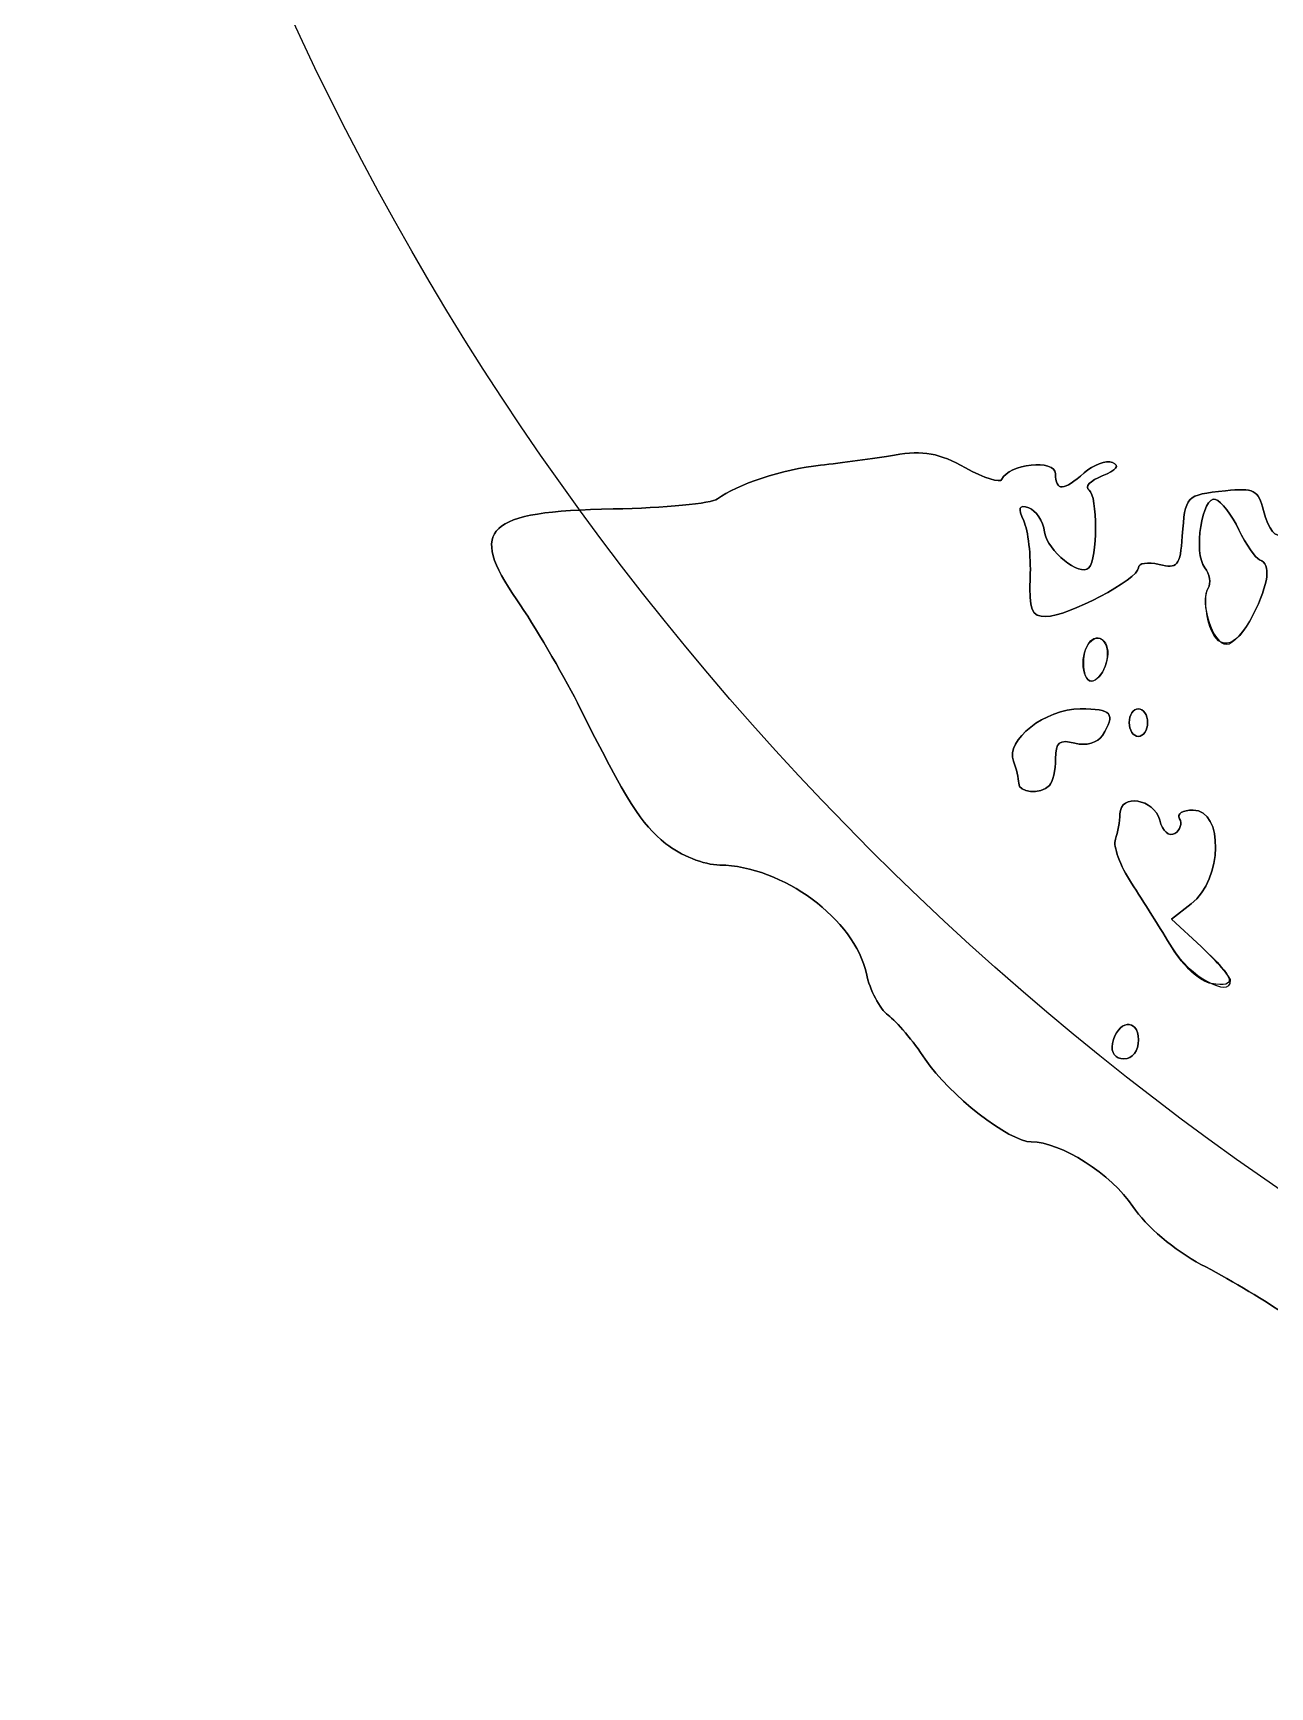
# Model space of a CAD drawing. Header units: millimetres. Extents: x -71.7 to 0.9, y 51.1 to 114.1.
# Drawn here: x -41.356 to -38.76, y 89.068 to 92.54 of the extents above; entities that cross this region are included whole.
import ezdxf

# ---------------------------------------------------------------- set-up
doc = ezdxf.new("R2010")
doc.units = ezdxf.units.MM
doc.layers.get('0').update_dxf_attribs({"linetype": 'CONTINUOUS'})

msp = doc.modelspace()

# ---------------------------------------------------------------- linework, layer by layer
for p, q in [((-38.9248, 90.712), (-38.9663, 90.6799)), ((-38.9663, 90.6799), (-38.9248, 90.712)), ((-38.9663, 90.6799), (-38.9044, 90.622)), ((-38.9044, 90.622), (-38.9663, 90.6799))]:
    msp.add_line(p, q)
msp.add_circle((-35.3564, 95.068), 6)
msp.add_circle((-35.3564, 95.068), 6)
for points in [[(-39.5476, 91.6538), (-39.5907, 91.6466), (-39.6606, 91.637), (-39.7032, 91.6324)], [(-39.7032, 91.6324), (-39.6606, 91.637), (-39.5907, 91.6466), (-39.5476, 91.6538)], [(-39.3991, 91.6272), (-39.4534, 91.6577), (-39.4875, 91.6638), (-39.5476, 91.6538)], [(-39.5476, 91.6538), (-39.4875, 91.6638), (-39.4534, 91.6577), (-39.3991, 91.6272)], [(-39.7032, 91.6324), (-39.7826, 91.6239), (-39.879, 91.5923), (-39.9194, 91.5616)], [(-39.9194, 91.5616), (-39.879, 91.5923), (-39.7826, 91.6239), (-39.7032, 91.6324)], [(-39.3223, 91.6029), (-39.3257, 91.5944), (-39.3602, 91.6054), (-39.3991, 91.6272)], [(-39.3991, 91.6272), (-39.3602, 91.6054), (-39.3257, 91.5944), (-39.3223, 91.6029)], [(-39.2099, 91.6148), (-39.2099, 91.6457), (-39.3095, 91.6351), (-39.3223, 91.6029)], [(-39.3223, 91.6029), (-39.3095, 91.6351), (-39.2099, 91.6457), (-39.2099, 91.6148)], [(-39.1496, 91.6165), (-39.1926, 91.5777), (-39.2099, 91.5772), (-39.2099, 91.6148)], [(-39.2099, 91.6148), (-39.2099, 91.5772), (-39.1926, 91.5777), (-39.1496, 91.6165)], [(-39.0901, 91.638), (-39.104, 91.6432), (-39.1308, 91.6335), (-39.1496, 91.6165)], [(-39.1496, 91.6165), (-39.1308, 91.6335), (-39.104, 91.6432), (-39.0901, 91.638)], [(-39.1116, 91.6102), (-39.0821, 91.6218), (-39.0741, 91.632), (-39.0901, 91.638)], [(-39.0901, 91.638), (-39.0741, 91.632), (-39.0821, 91.6218), (-39.1116, 91.6102)], [(-39.1393, 91.58), (-39.1498, 91.5865), (-39.1374, 91.6001), (-39.1116, 91.6102)], [(-39.1116, 91.6102), (-39.1374, 91.6001), (-39.1498, 91.5865), (-39.1393, 91.58)], [(-39.1399, 91.4169), (-39.1216, 91.4352), (-39.1211, 91.5687), (-39.1393, 91.58)], [(-39.1393, 91.58), (-39.1211, 91.5687), (-39.1216, 91.4352), (-39.1399, 91.4169)], [(-38.773, 91.5375), (-38.7837, 91.5801), (-38.7938, 91.5854), (-38.8531, 91.5788)], [(-38.8531, 91.5788), (-38.7938, 91.5854), (-38.7837, 91.5801), (-38.773, 91.5375)], [(-39.9194, 91.5616), (-39.9319, 91.5521), (-40.0306, 91.5427), (-40.1387, 91.5407)], [(-40.1387, 91.5407), (-40.0306, 91.5427), (-39.9319, 91.5521), (-39.9194, 91.5616)], [(-39.2766, 91.5156), (-39.2892, 91.543), (-39.2867, 91.5499), (-39.2661, 91.543)], [(-39.2661, 91.543), (-39.2867, 91.5499), (-39.2892, 91.543), (-39.2766, 91.5156)], [(-38.8531, 91.5788), (-38.9371, 91.5695), (-38.9375, 91.5692), (-38.9437, 91.4835)], [(-38.9437, 91.4835), (-38.9375, 91.5692), (-38.9371, 91.5695), (-38.8531, 91.5788)], [(-38.8964, 91.417), (-38.9212, 91.4479), (-38.9021, 91.5698), (-38.8739, 91.5607)], [(-38.8739, 91.5607), (-38.9021, 91.5698), (-38.9212, 91.4479), (-38.8964, 91.417)], [(-38.8739, 91.5607), (-38.8619, 91.5568), (-38.8398, 91.5281), (-38.8249, 91.497)], [(-38.8249, 91.497), (-38.8398, 91.5281), (-38.8619, 91.5568), (-38.8739, 91.5607)], [(-38.7211, 91.5723), (-38.7106, 91.4788), (-38.7514, 91.4514), (-38.773, 91.5375)], [(-38.773, 91.5375), (-38.7514, 91.4514), (-38.7106, 91.4788), (-38.7211, 91.5723)], [(-40.1387, 91.5407), (-40.4063, 91.5358), (-40.4441, 91.5), (-40.3407, 91.3496)], [(-40.3407, 91.3496), (-40.4441, 91.5), (-40.4063, 91.5358), (-40.1387, 91.5407)], [(-39.263, 91.3969), (-39.2612, 91.4421), (-39.2674, 91.4955), (-39.2766, 91.5156)], [(-39.2766, 91.5156), (-39.2674, 91.4955), (-39.2612, 91.4421), (-39.263, 91.3969)], [(-39.2661, 91.543), (-39.2512, 91.5381), (-39.2361, 91.5152), (-39.2327, 91.4921)], [(-39.2327, 91.4921), (-39.2361, 91.5152), (-39.2512, 91.5381), (-39.2661, 91.543)], [(-39.2327, 91.4921), (-39.2269, 91.4527), (-39.159, 91.3978), (-39.1399, 91.4169)], [(-39.1399, 91.4169), (-39.159, 91.3978), (-39.2269, 91.4527), (-39.2327, 91.4921)], [(-38.9437, 91.4835), (-38.9481, 91.4212), (-38.9537, 91.4144), (-38.9923, 91.424)], [(-38.9923, 91.424), (-38.9537, 91.4144), (-38.9481, 91.4212), (-38.9437, 91.4835)], [(-38.8249, 91.497), (-38.8099, 91.4659), (-38.7903, 91.4375), (-38.7813, 91.4339)], [(-38.7813, 91.4339), (-38.7903, 91.4375), (-38.8099, 91.4659), (-38.8249, 91.497)], [(-39.0358, 91.417), (-39.0358, 91.3931), (-39.1848, 91.3147), (-39.2301, 91.3147)], [(-39.2301, 91.3147), (-39.1848, 91.3147), (-39.0358, 91.3931), (-39.0358, 91.417)], [(-38.9923, 91.424), (-39.0162, 91.43), (-39.0358, 91.4269), (-39.0358, 91.417)], [(-39.0358, 91.417), (-39.0358, 91.4269), (-39.0162, 91.43), (-38.9923, 91.424)], [(-38.8896, 91.3744), (-38.8831, 91.3851), (-38.8862, 91.4042), (-38.8964, 91.417)], [(-38.8964, 91.417), (-38.8862, 91.4042), (-38.8831, 91.3851), (-38.8896, 91.3744)], [(-38.7813, 91.4339), (-38.7568, 91.4242), (-38.7615, 91.3856), (-38.7954, 91.3177)], [(-38.7954, 91.3177), (-38.7615, 91.3856), (-38.7568, 91.4242), (-38.7813, 91.4339)], [(-39.2301, 91.3147), (-39.2601, 91.3147), (-39.2656, 91.3285), (-39.263, 91.3969)], [(-39.263, 91.3969), (-39.2656, 91.3285), (-39.2601, 91.3147), (-39.2301, 91.3147)], [(-38.8896, 91.3744), (-38.9083, 91.3443), (-38.8798, 91.2566), (-38.8514, 91.2566)], [(-38.8892, 91.3059), (-38.896, 91.3329), (-38.8962, 91.3638), (-38.8896, 91.3744)], [(-40.3407, 91.3496), (-40.3037, 91.2959), (-40.2465, 91.1986), (-40.2136, 91.1334)], [(-40.2136, 91.1334), (-40.2465, 91.1986), (-40.3037, 91.2959), (-40.3407, 91.3496)], [(-38.7954, 91.3177), (-38.8322, 91.2439), (-38.8724, 91.2389), (-38.8892, 91.3059)], [(-38.8514, 91.2566), (-38.8373, 91.2566), (-38.8121, 91.2841), (-38.7954, 91.3177)], [(-39.1519, 91.2168), (-39.1519, 91.2591), (-39.1216, 91.286), (-39.1048, 91.2587)], [(-39.1055, 91.21), (-39.0913, 91.247), (-39.1087, 91.281), (-39.1338, 91.2655)], [(-39.1338, 91.2655), (-39.1569, 91.2512), (-39.1575, 91.1793), (-39.1346, 91.1793)], [(-39.1048, 91.2587), (-39.0907, 91.2358), (-39.1118, 91.1793), (-39.1346, 91.1793)], [(-39.1346, 91.1793), (-39.1441, 91.1793), (-39.1519, 91.1962), (-39.1519, 91.2168)], [(-39.1346, 91.1793), (-39.1251, 91.1793), (-39.112, 91.1931), (-39.1055, 91.21)], [(-40.2136, 91.1334), (-40.1055, 90.9194), (-40.0824, 90.8826), (-40.0278, 90.8379)], [(-40.0278, 90.8379), (-40.0824, 90.8826), (-40.1055, 90.9194), (-40.2136, 91.1334)], [(-39.2982, 91.0113), (-39.3152, 91.0554), (-39.2312, 91.1212), (-39.1578, 91.1212)], [(-39.1578, 91.1212), (-39.2312, 91.1212), (-39.3152, 91.0554), (-39.2982, 91.0113)], [(-39.1578, 91.1212), (-39.0913, 91.1212), (-39.0827, 91.1108), (-39.1115, 91.0652)], [(-39.1115, 91.0652), (-39.0827, 91.1108), (-39.0913, 91.1212), (-39.1578, 91.1212)], [(-39.0551, 91.0922), (-39.0551, 91.1082), (-39.0464, 91.1212), (-39.0358, 91.1212)], [(-39.0358, 91.1212), (-39.0464, 91.1212), (-39.0551, 91.1082), (-39.0551, 91.0922)], [(-39.0358, 91.1212), (-39.0252, 91.1212), (-39.0165, 91.1082), (-39.0165, 91.0922)], [(-39.0165, 91.0922), (-39.0165, 91.1082), (-39.0252, 91.1212), (-39.0358, 91.1212)], [(-39.1115, 91.0652), (-39.1214, 91.0495), (-39.1454, 91.0427), (-39.1692, 91.049)], [(-39.1692, 91.049), (-39.1454, 91.0427), (-39.1214, 91.0495), (-39.1115, 91.0652)], [(-39.0358, 91.0632), (-39.0464, 91.0632), (-39.0551, 91.0762), (-39.0551, 91.0922)], [(-39.0551, 91.0922), (-39.0551, 91.0762), (-39.0464, 91.0632), (-39.0358, 91.0632)], [(-39.0165, 91.0922), (-39.0165, 91.0762), (-39.0252, 91.0632), (-39.0358, 91.0632)], [(-39.0358, 91.0632), (-39.0252, 91.0632), (-39.0165, 91.0762), (-39.0165, 91.0922)], [(-39.1692, 91.049), (-39.2016, 91.0574), (-39.2099, 91.0507), (-39.2099, 91.0162)], [(-39.2099, 91.0162), (-39.2099, 91.0507), (-39.2016, 91.0574), (-39.1692, 91.049)], [(-39.2872, 90.9649), (-39.2872, 90.9747), (-39.2922, 90.9955), (-39.2982, 91.0113)], [(-39.2982, 91.0113), (-39.2922, 90.9955), (-39.2872, 90.9747), (-39.2872, 90.9649)], [(-39.2099, 91.0162), (-39.2099, 90.9924), (-39.2157, 90.9671), (-39.2227, 90.96)], [(-39.2227, 90.96), (-39.2157, 90.9671), (-39.2099, 90.9924), (-39.2099, 91.0162)], [(-39.2227, 90.96), (-39.2419, 90.941), (-39.2872, 90.9444), (-39.2872, 90.9649)], [(-39.2872, 90.9649), (-39.2872, 90.9444), (-39.2419, 90.941), (-39.2227, 90.96)], [(-39.0745, 90.9004), (-39.0745, 90.9439), (-39.0029, 90.9326), (-38.991, 90.8872)], [(-38.991, 90.8872), (-39.0029, 90.9326), (-39.0745, 90.9439), (-39.0745, 90.9004)], [(-39.0842, 90.8472), (-39.0788, 90.8614), (-39.0745, 90.8853), (-39.0745, 90.9004)], [(-39.0745, 90.9004), (-39.0745, 90.8853), (-39.0788, 90.8614), (-39.0842, 90.8472)], [(-38.991, 90.8872), (-38.9851, 90.8644), (-38.9712, 90.8522), (-38.9594, 90.8595)], [(-38.9594, 90.8595), (-38.9712, 90.8522), (-38.9851, 90.8644), (-38.991, 90.8872)], [(-38.9594, 90.8595), (-38.9479, 90.8666), (-38.9434, 90.8806), (-38.9496, 90.8905)], [(-38.9496, 90.8905), (-38.9434, 90.8806), (-38.9479, 90.8666), (-38.9594, 90.8595)], [(-38.9496, 90.8905), (-38.9557, 90.9004), (-38.9428, 90.9084), (-38.9209, 90.9084)], [(-38.9209, 90.9084), (-38.9428, 90.9084), (-38.9557, 90.9004), (-38.9496, 90.8905)], [(-38.9209, 90.9084), (-38.8562, 90.9084), (-38.8591, 90.7628), (-38.9248, 90.712)], [(-38.9248, 90.712), (-38.8591, 90.7628), (-38.8562, 90.9084), (-38.9209, 90.9084)], [(-40.0278, 90.8379), (-39.9982, 90.8137), (-39.9473, 90.7935), (-39.9147, 90.7931)], [(-39.9147, 90.7931), (-39.9473, 90.7935), (-39.9982, 90.8137), (-40.0278, 90.8379)], [(-39.0503, 90.7549), (-39.0743, 90.7915), (-39.0895, 90.833), (-39.0842, 90.8472)], [(-39.0842, 90.8472), (-39.0895, 90.833), (-39.0743, 90.7915), (-39.0503, 90.7549)], [(-39.9147, 90.7931), (-39.7831, 90.7916), (-39.631, 90.6789), (-39.607, 90.5652)], [(-39.607, 90.5652), (-39.631, 90.6789), (-39.7831, 90.7916), (-39.9147, 90.7931)], [(-38.9653, 90.6195), (-38.9881, 90.6574), (-39.0264, 90.7183), (-39.0503, 90.7549)], [(-39.0503, 90.7549), (-39.0264, 90.7183), (-38.9881, 90.6574), (-38.9653, 90.6195)], [(-38.8832, 90.5444), (-38.9056, 90.5478), (-38.9425, 90.5816), (-38.9653, 90.6195)], [(-38.9653, 90.6195), (-38.9299, 90.5606), (-38.8424, 90.5119), (-38.8424, 90.5512)], [(-38.9044, 90.622), (-38.8319, 90.5543), (-38.8269, 90.5359), (-38.8832, 90.5444)], [(-38.8424, 90.5512), (-38.8424, 90.5583), (-38.8703, 90.5901), (-38.9044, 90.622)], [(-39.607, 90.5652), (-39.5996, 90.5306), (-39.5791, 90.4914), (-39.5613, 90.4781)], [(-39.5613, 90.4781), (-39.5791, 90.4914), (-39.5996, 90.5306), (-39.607, 90.5652)], [(-39.5613, 90.4781), (-39.5435, 90.4648), (-39.5084, 90.4233), (-39.4833, 90.3858)], [(-39.4833, 90.3858), (-39.5084, 90.4233), (-39.5435, 90.4648), (-39.5613, 90.4781)], [(-39.0904, 90.4184), (-39.081, 90.4669), (-39.0358, 90.4736), (-39.0358, 90.4265)], [(-39.0358, 90.4265), (-39.0358, 90.4736), (-39.081, 90.4669), (-39.0904, 90.4184)], [(-39.0662, 90.3862), (-39.0842, 90.3862), (-39.0941, 90.3994), (-39.0904, 90.4184)], [(-39.0904, 90.4184), (-39.0941, 90.3994), (-39.0842, 90.3862), (-39.0662, 90.3862)], [(-39.0358, 90.4265), (-39.0358, 90.4028), (-39.0483, 90.3862), (-39.0662, 90.3862)], [(-39.0662, 90.3862), (-39.0483, 90.3862), (-39.0358, 90.4028), (-39.0358, 90.4265)], [(-39.4833, 90.3858), (-39.4325, 90.31), (-39.3071, 90.2121), (-39.2607, 90.2121)], [(-39.2607, 90.2121), (-39.3071, 90.2121), (-39.4325, 90.31), (-39.4833, 90.3858)], [(-39.2607, 90.2121), (-39.1985, 90.2121), (-39.0928, 90.1447), (-39.0474, 90.0762)], [(-39.0474, 90.0762), (-39.0928, 90.1447), (-39.1985, 90.2121), (-39.2607, 90.2121)], [(-39.0474, 90.0762), (-39.0206, 90.0358), (-38.959, 89.9835), (-38.9046, 89.955)], [(-38.9046, 89.955), (-38.959, 89.9835), (-39.0206, 90.0358), (-39.0474, 90.0762)], [(-38.9046, 89.955), (-38.8519, 89.9274), (-38.7757, 89.8825), (-38.7353, 89.8551)], [(-38.7353, 89.8551), (-38.7757, 89.8825), (-38.8519, 89.9274), (-38.9046, 89.955)]]:
    msp.add_open_spline(points, degree=3)

doc.saveas('drawing.dxf')
